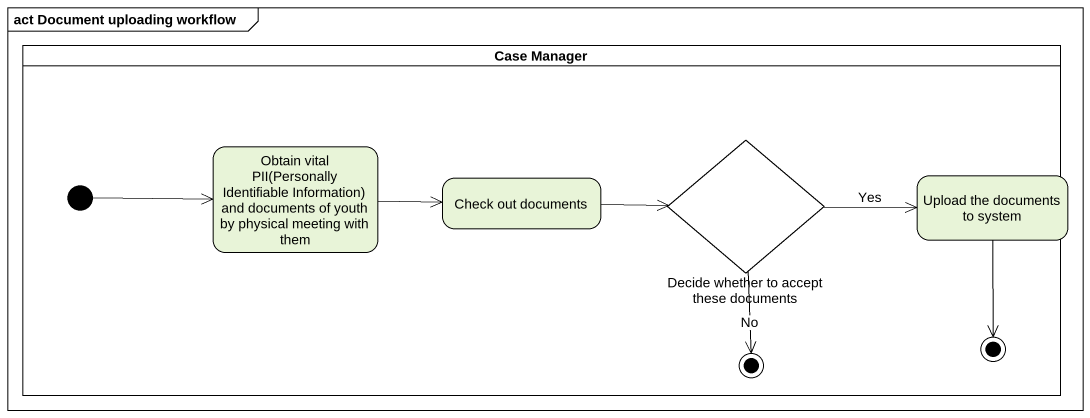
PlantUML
@startuml
mainframe act Document uploading workflow
hide empty description
state "Case Manager" as Case_Manager <<partition>> {
  state "Obtain vital PII(Personally Identifiable Information) and documents of youth by physical meeting with them" as Obtain_vital_PII_Personally
  state "Decide whether to accept these documents" as Decide_whether_to_accept <<choice>>
  state "Check out documents" as Check_out_documents
  state final1 <<end>>
  state final2 <<end>>
  [*] -right-> Obtain_vital_PII_Personally
}
state "Upload the documents to system" as Upload_the_documents_to
Obtain_vital_PII_Personally -right-> Check_out_documents
Decide_whether_to_accept -right-> Upload_the_documents_to : Yes
Decide_whether_to_accept --> final1 : No
Check_out_documents -right-> Decide_whether_to_accept
Upload_the_documents_to --> final2
@enduml
